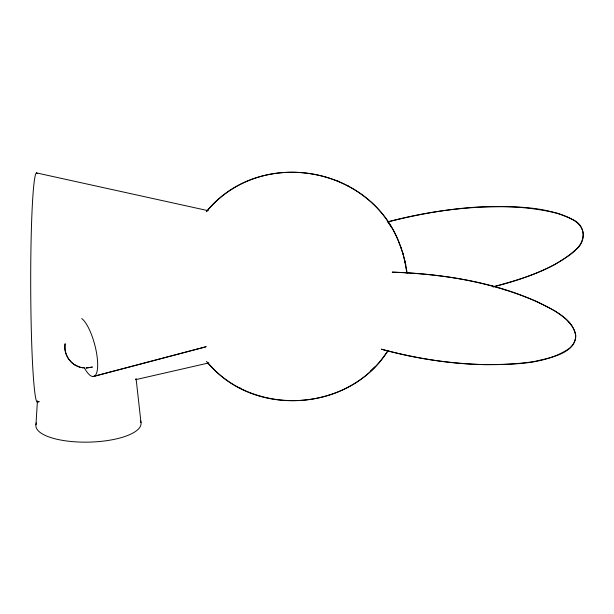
<?xml version="1.0" encoding="UTF-8"?>
<svg xmlns="http://www.w3.org/2000/svg" width="614" height="614" viewBox="0 0 614 614"><rect width="100%" height="100%" fill="white"/><g stroke="black" fill="none" stroke-linecap="round" stroke-linejoin="round"><path stroke-width="0.92" d="M65.138 343.633C63.119 354.746 71.569 366.527 82.928 367.832M65.046 344.093L64.869 347.747M35.927 424.742L37.454 400.858M387.802 351.085C350.678 409.454 259.538 418.126 212.191 367.563M383.021 357.555L387.848 350.847M206.611 211.362C259.469 146.815 370.15 165.373 399.361 243.336L403.168 254.342M382.637 358.046C341.484 412.976 251.18 415.072 207.378 362.329M206.373 211.769C259.377 147.045 368.96 164.989 399.131 242.822M370.495 371.063L374.786 366.926M92.415 367.018L85.975 368.032L91.187 367.379M92.131 367.118L91.133 367.395M387.281 221.992C442.64 208.2 501.907 199.773 558.103 213.449L558.41 213.534C567.796 216.826 581.719 221.654 583.223 233.282C583.791 248.578 566.315 257.297 555.386 264.197L555.056 264.373C535.623 274.588 514.624 281.488 493.372 286.807M387.979 221.869C417.766 213.787 448.427 209.013 479.235 207.202C510.526 206.273 543.897 205.229 572.609 219.582C585.349 224.509 586.677 241.816 575.901 249.56C552.861 270.152 522.123 278.971 492.919 286.884M93.182 376.505L206.335 346.657M93.458 376.474L205.682 346.872M37.523 402.101L39.388 401.671M135.387 379.721L208.875 362.912M392.262 272.171C441.596 273.514 491.33 282.056 536.866 301.551C551.418 309.256 572.233 317.246 575.694 335.436M392.361 272.14C448.297 274.351 506.189 283.3 555.447 311.306C563.959 317.185 574.144 324.246 575.702 335.29C575.594 354.516 547.573 358.123 534.088 361.569L533.413 361.684C482.642 368.861 430.637 362.421 381.371 349.205M84.064 367.947L79.935 367.172L75.131 365.061M36.387 172.887L208.299 210.717M381.501 349.205C415.11 358.53 449.878 363.672 484.745 364.616C513.373 364.294 545.04 364.969 569.631 348.207C573.169 345.168 575.978 340.709 575.732 335.904M492.397 286.101L493.272 286.354M504.662 289.585L505.499 289.823M385.761 350.448L386.628 350.694M337.754 180.969L338.306 181.237M347.969 185.919L348.499 186.172M249.875 392.453L250.435 392.73M239.821 387.818L240.358 388.079M64.869 347.716C65.007 354.048 68.645 361.009 74.302 364.539M74.256 364.516L75.184 365.092M206.481 361.4L208.545 363.749M208.315 363.519L212.429 367.809M571.626 325.428L568.188 321.383M391.463 227.502L388.271 222.498M401.011 247.649L402.961 253.551M399 242.446L401.126 247.941M404.334 258.548L406.821 272.654M402.861 253.206L405.639 264.335M405.601 264.258L406.737 270.997M402.999 253.643L405.716 264.726M406.714 270.789L407.005 273.314M136.062 378.439L140.997 422.593M140.353 420.582A52.612 17.599 -1.3 0 1 88.7 442.126A52.612 17.599 -1.3 0 1 36.487 422.9M38.168 401.303A114.626 6.263 89.8 0 1 30.715 287.966A114.626 6.263 89.8 0 1 37.216 173.555M81.746 318.559A30.47 9.08 75.2 0 1 97.611 362.252A30.47 9.08 75.2 0 1 84.064 367.395"/></g></svg>
